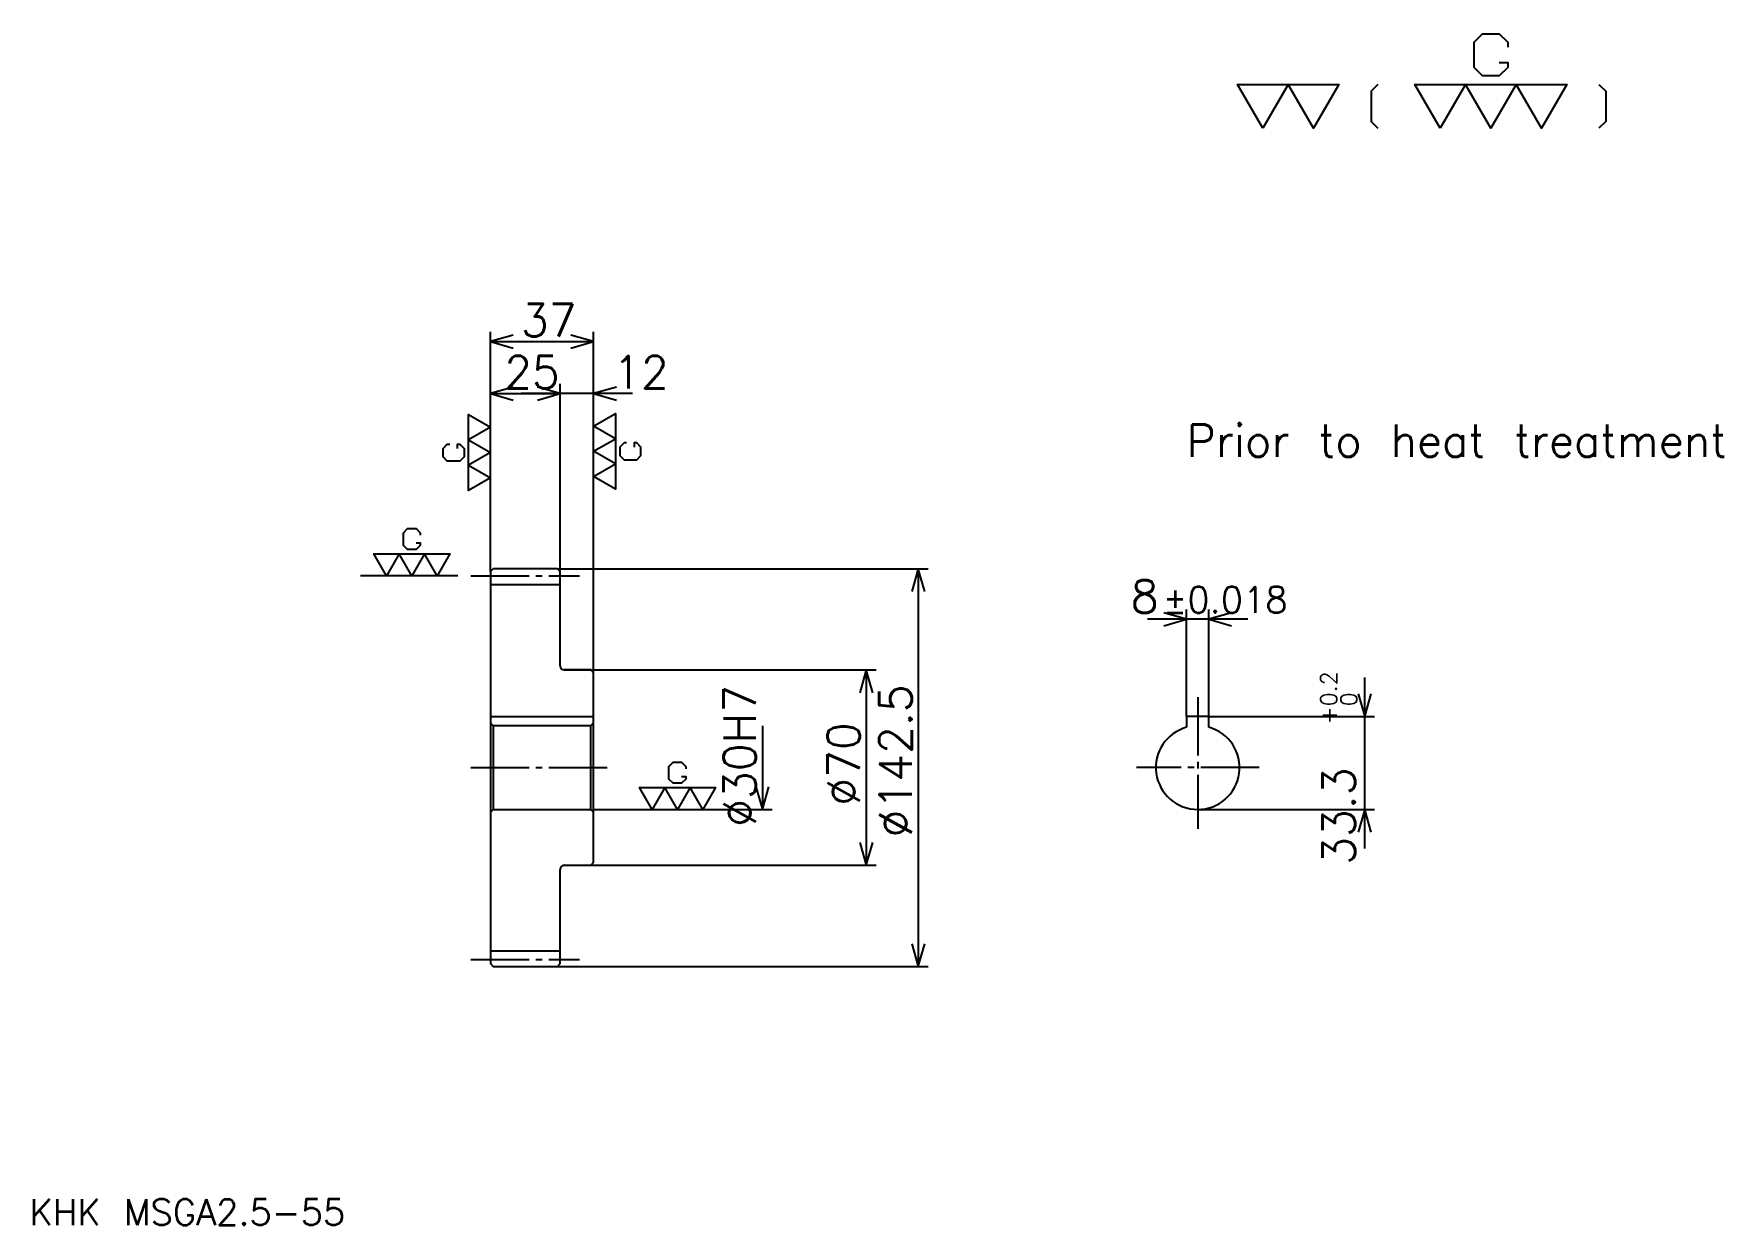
# Model space of a CAD drawing. Extents: x 25 to 630, y 26 to 453.
import ezdxf

# ---------------------------------------------------------------- set-up
doc = ezdxf.new("R2010")
doc.units = 0
doc.linetypes.add('DASHDOT', pattern=[27.913044, 20.934783, -2.326087, 2.326087, -2.326087])
doc.layers.get('0').update_dxf_attribs({"linetype": 'CONTINUOUS'})
doc.layers.add('DASHDOT', color=6, linetype='DASHDOT')
doc.styles.add('KANJI', font='TXT', dxfattribs={"bigfont": 'BIGFONT'})

msp = doc.modelspace()

# ---------------------------------------------------------------- linework, layer by layer
at = {"color": 5}
for p, q in [((188.413055, 260.82608), (188.413055, 345.728271)), ((225.413055, 260.82608), (225.413055, 345.728271)), ((188.413055, 342.239136), (225.413055, 342.239136)), ((213.413055, 260.82608), (213.413055, 327.119568)), ((188.413055, 323.630432), (213.413055, 323.630432)), ((239.369568, 323.630432), (199.456528, 323.630432)), ((188.413055, 259.82608), (188.413055, 260.82608)), ((212.413055, 260.82608), (225.413055, 260.82608)), ((213.413055, 259.82608), (213.413055, 260.82608)), ((225.413055, 260.82608), (345.206543, 260.82608)), ((225.413055, 223.57608), (225.413055, 260.82608)), ((341.717407, 260.82608), (341.717407, 118.32608)), ((459.804352, 242.76738), (423.891296, 242.76738)), ((437.847839, 207.876083), (437.847839, 246.256516)), ((445.847839, 207.876083), (445.847839, 246.256516)), ((214.913055, 224.57608), (225.413055, 224.57608)), ((225.413055, 224.57608), (326.597839, 224.57608)), ((323.108704, 224.57608), (323.108704, 154.57608)), ((501.67392, 160.619553), (501.67392, 221.832596)), ((445.847839, 207.876083), (505.163055, 207.876083)), ((285.891296, 204.57608), (285.891296, 174.57608)), ((225.413055, 174.57608), (289.380432, 174.57608)), ((441.847839, 174.57608), (505.163055, 174.57608)), ((214.913055, 154.57608), (225.413055, 154.57608)), ((225.413055, 154.57608), (326.597839, 154.57608)), ((212.413055, 118.32608), (225.413055, 118.32608)), ((225.413055, 118.32608), (345.206543, 118.32608))]:
    msp.add_line(p, q, dxfattribs=at)
at = {"color": 7}
msp.add_line((176.782623, 258.32608), (141.891312, 258.32608), dxfattribs=at)
at = {"color": 4}
for p, q in [((188.413055, 255.20108), (213.413055, 255.20108)), ((188.413055, 207.876083), (225.413055, 207.876083)), ((189.413055, 204.57608), (189.413055, 174.57608)), ((224.413055, 204.57608), (225.413055, 205.57608)), ((224.413055, 174.57608), (225.413055, 173.57608)), ((188.413055, 123.95108), (213.413055, 123.95108))]:
    msp.add_line(p, q, dxfattribs=at)
at = {"color": 7}
for points in [[(549.886963, 442.282166), (552.910889, 442.282166), (552.910889, 440.467834), (549.886963, 437.443909), (543.839111, 437.443909), (540.815186, 440.467834), (540.815186, 449.539551), (543.839111, 452.563477), (549.886963, 452.563477), (552.910889, 449.539551), (552.910889, 447.72522)], [(465.217377, 418.695648), (456.14563, 434.419983), (492.432587, 434.419983), (483.36084, 418.695648), (474.289124, 434.419983), (465.217377, 418.695648)], [(506.34259, 434.419983), (503.923462, 432.000854), (503.923462, 421.114777), (506.34259, 418.695648)], [(528.719543, 418.695648), (519.647827, 434.419983), (574.078247, 434.419983), (565.006531, 418.695648), (555.934753, 434.419983), (546.863037, 418.695648), (537.79126, 434.419983), (528.719543, 418.695648)], [(585.569092, 434.419983), (587.988281, 432.000854), (587.988281, 421.114777), (585.569092, 418.695648)], [(188.413055, 293.391296), (180.550888, 288.855408), (180.550888, 316.070648), (188.413055, 311.53479), (180.550888, 306.998901), (188.413055, 302.463043), (180.550888, 297.927185), (188.413055, 293.391296)], [(225.413055, 312), (233.275238, 316.535858), (233.275238, 289.320648), (225.413055, 293.856506), (233.275238, 298.392395), (225.413055, 302.928253), (233.275238, 307.464111), (225.413055, 312)], [(176.619797, 303.974976), (176.619797, 305.486938), (177.526962, 305.486938), (179.038925, 303.974976), (179.038925, 300.95108), (177.526962, 299.439117), (172.991104, 299.439117), (171.479141, 300.95108), (171.479141, 303.974976), (172.991104, 305.486938), (173.89827, 305.486938)], [(237.206314, 305.952148), (236.299133, 305.952148), (234.787186, 304.440216), (234.787186, 301.41629), (236.299133, 299.904358), (240.835007, 299.904358), (242.34697, 301.41629), (242.34697, 304.440216), (240.835007, 305.952148), (239.927841, 305.952148), (239.927841, 304.440216)], [(161.779358, 270.119324), (163.291321, 270.119324), (163.291321, 269.212158), (161.779358, 267.700195), (158.755447, 267.700195), (157.243484, 269.212158), (157.243484, 273.748047), (158.755447, 275.26001), (161.779358, 275.26001), (163.291321, 273.748047), (163.291321, 272.840881)], [(151.195663, 258.32608), (146.65979, 266.188263), (173.875015, 266.188263), (169.339142, 258.32608), (164.803268, 266.188263), (160.267395, 258.32608), (155.731537, 266.188263), (151.195663, 258.32608)], [(256.931519, 186.369339), (258.443481, 186.369339), (258.443481, 185.462173), (256.931519, 183.950211), (253.907623, 183.950211), (252.39566, 185.462173), (252.39566, 189.998032), (253.907623, 191.509995), (256.931519, 191.509995), (258.443481, 189.998032), (258.443481, 189.090866)], [(246.347839, 174.57608), (241.811966, 182.438248), (269.027191, 182.438248), (264.491333, 174.57608), (259.955444, 182.438248), (255.419586, 174.57608), (250.883713, 182.438248), (246.347839, 174.57608)]]:
    msp.add_lwpolyline(points, dxfattribs=at)
at = {"color": 5}
for points in [[(196.554352, 344.565186), (188.413055, 342.239136), (196.554352, 339.913025)], [(217.271759, 339.913025), (225.413055, 342.239136), (217.271759, 344.565186)], [(196.554352, 325.956512), (188.413055, 323.630432), (196.554352, 321.304352)], [(205.271759, 321.304352), (213.413055, 323.630432), (205.271759, 325.956512)], [(205.271759, 321.304352), (213.413055, 323.630432), (205.271759, 325.956512)], [(233.554352, 325.956512), (225.413055, 323.630432), (233.554352, 321.304352)], [(344.043488, 252.684784), (341.717407, 260.82608), (339.391327, 252.684784)], [(429.706543, 240.441299), (437.847839, 242.76738), (429.706543, 245.093475)], [(453.989136, 245.093475), (445.847839, 242.76738), (453.989136, 240.441299)], [(325.434784, 216.434784), (323.108704, 224.57608), (320.782623, 216.434784)], [(499.347839, 216.01738), (501.67392, 207.876083), (504, 216.01738)], [(283.565216, 182.717377), (285.891296, 174.57608), (288.217407, 182.717377)], [(504, 166.434784), (501.67392, 174.57608), (499.347839, 166.434784)], [(320.782623, 162.717377), (323.108704, 154.57608), (325.434784, 162.717377)], [(339.391327, 126.467384), (341.717407, 118.32608), (344.043488, 126.467384)]]:
    msp.add_lwpolyline(points, dxfattribs=at)
at = {"color": 4}
for points in [[(213.413055, 226.07608), (213.413055, 259.82608), (212.413055, 260.82608), (189.413055, 260.82608), (188.413055, 259.82608), (188.413055, 173.57608)], [(214.913055, 154.57608), (224.413055, 154.57608), (225.413055, 155.57608), (225.413055, 223.57608), (224.413055, 224.57608), (214.913055, 224.57608)], [(445.847839, 204.032913), (445.847839, 207.876083), (437.847839, 207.876083), (437.847839, 204.032913)], [(188.413055, 173.57608), (189.413055, 174.57608), (224.413055, 174.57608), (224.413055, 204.57608), (189.413055, 204.57608), (188.413055, 205.57608)], [(188.413055, 173.57608), (188.413055, 119.32608), (189.413055, 118.32608), (212.413055, 118.32608), (213.413055, 119.32608), (213.413055, 153.07608)]]:
    msp.add_lwpolyline(points, dxfattribs=at)
for centre, radius, start, end in [((214.913055, 226.07608), 1.5, 180, 270), ((441.847839, 189.57608), 15, 105.466010323, 74.533989677), ((214.913055, 153.07608), 1.5, 90, 180)]:
    msp.add_arc(centre, radius, start, end, dxfattribs=at)
at = {"layer": 'DASHDOT', "color": 7}
for p, q in [((181.434799, 258.32608), (220.391312, 258.32608)), ((441.847839, 214.85434), (441.847839, 167.597824)), ((181.434799, 189.57608), (232.391312, 189.57608)), ((463.826111, 189.57608), (419.869568, 189.57608)), ((181.434799, 120.82608), (220.391312, 120.82608))]:
    msp.add_line(p, q, dxfattribs=at)

# ---------------------------------------------------------------- texts
at = {"color": 7, "style": 'KANJI'}
for s, height, p in [('37', 11.630435, (199.353271, 344.099976)), ('25', 11.630435, (193.353271, 325.491302)), ('12', 11.630435, (232.391312, 325.491302)), ('Prior to heat treatment', 11.630435, (437.847839, 300.919556)), ('8', 11.630435, (417.840332, 245.093475)), ('%%p0.018', 9.304348, (429.353027, 245.093475)), ('KHK MSGA2.5-55', 9.304348, (23.26087, 25.586956))]:
    msp.add_text(s, height=height, dxfattribs=at).set_placement(p)
for s, height, p in [('0.2', 5.815217, (491.671753, 211.587708)), ('%%c30H7', 11.630435, (283.565216, 168.35054)), ('%%c142.5', 11.630435, (339.391327, 164.570648)), ('0', 5.815217, (498.882629, 211.587708)), ('+', 5.815217, (491.671753, 205.074661)), ('%%c70', 11.630435, (320.782623, 175.910324)), ('33.3', 11.630435, (498.184784, 154.733551))]:
    msp.add_text(s, height=height, rotation=90, dxfattribs=at).set_placement(p)

doc.saveas('drawing.dxf')
